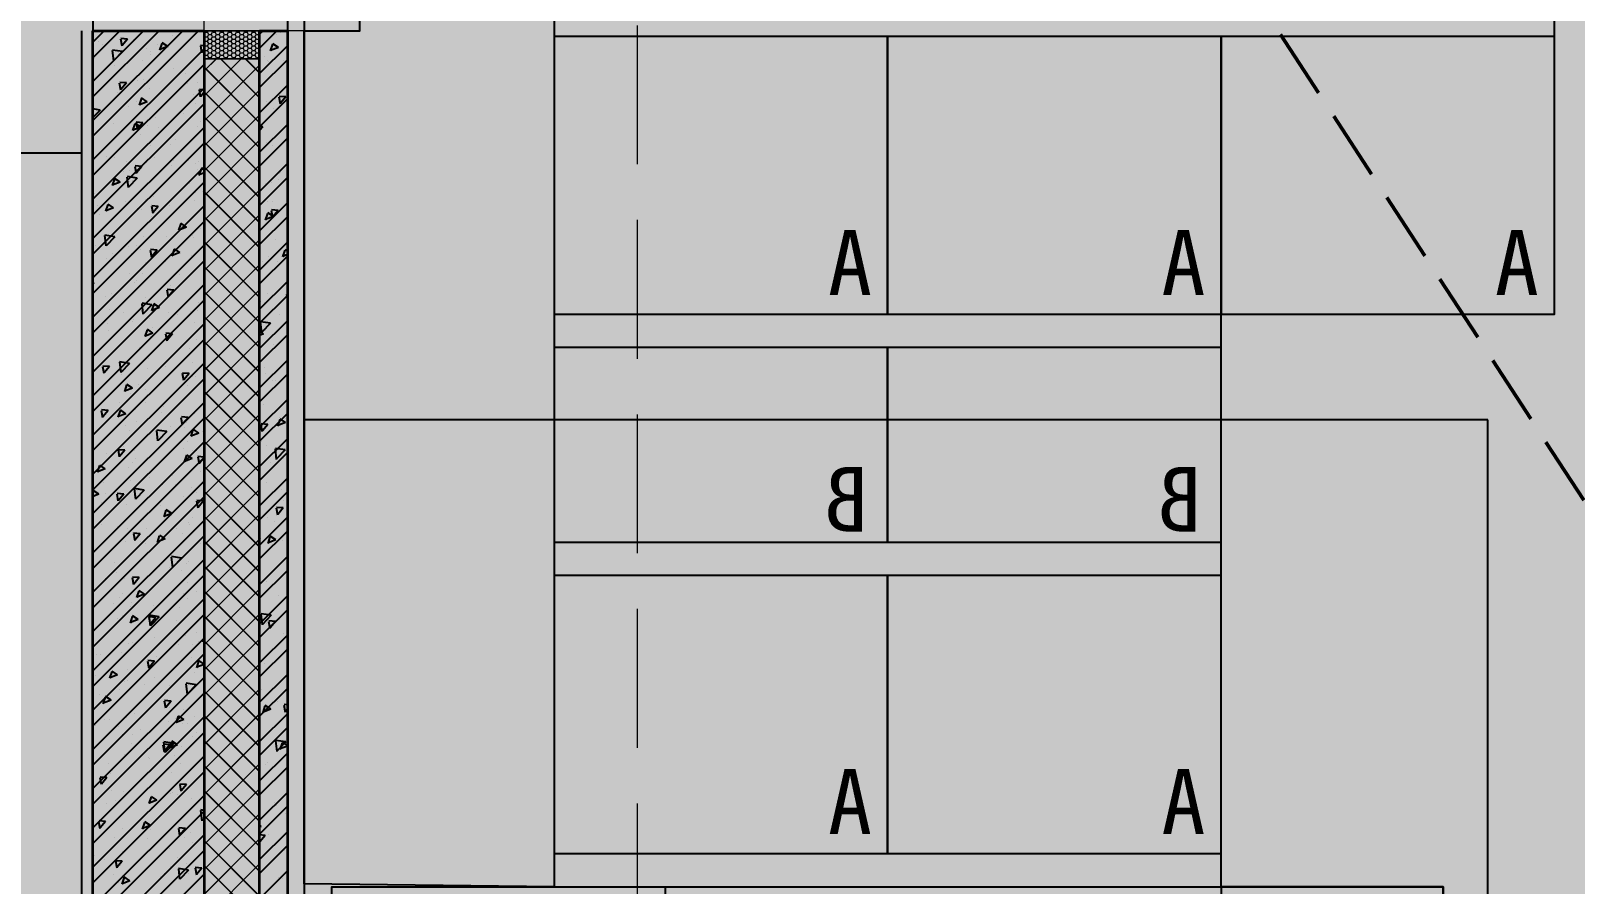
# Model space of a CAD drawing. Header units: inches. Extents: x 143994 to 247866, y 243815 to 272761.
# Drawn here: x 242427 to 245205, y 259341 to 260876 of the extents above; entities that cross this region are included whole.
import ezdxf

# ---------------------------------------------------------------- set-up
doc = ezdxf.new("R2010")
doc.units = ezdxf.units.IN
doc.header["$LTSCALE"] = 1000
doc.header["$MEASUREMENT"] = 0
doc.linetypes.add('DASH', pattern=[0.35, 0.25, -0.1])
doc.layers.get('DEFPOINTS').update_dxf_attribs({"color": 62})
for name, color, linetype in [('0-dim', 90, 'Continuous'), ('0-fm', 30, 'Continuous'), ('0-pat', 252, 'Continuous'), ('0-word', 131, 'Continuous'), ('0-建筑1F', 127, 'Continuous'), ('0-建筑2F', 127, 'Continuous'), ('A-S-face(建筑粉刷线)', 136, 'Continuous'), ('A-STATR', 5, 'Continuous'), ('A-Wall-Patn', 255, 'Continuous'), ('I-finish', 8, 'Continuous'), ('PUB_HATCH', 8, 'Continuous')]:
    doc.layers.add(name, color=color, linetype=linetype)
for name, color, linetype, lineweight in [('00污水管', 120, 'DASH', 50), ('A-M-Stone', 11, 'Continuous', 15), ('A-Wall', 254, 'Continuous', 35), ('MQ-HZ幕墙绘制', 6, 'Continuous', 13), ('W-保温层', 8, 'Continuous', 13), ('散水线', 8, 'Continuous', 15)]:
    doc.layers.add(name, color=color, linetype=linetype, lineweight=lineweight)
doc.styles.add('HS2', font='')
doc.styles.get('HS2').set_extended_font_data('SimHei')

# ---------------------------------------------------------------- blocks, each defined once
blk = doc.blocks.new('412414')
at = {"layer": '0-fm'}
blk.add_lwpolyline([(535831611.6, 4505973496.5), (535831386.6, 4505974470.9), (535833335.4, 4505974920.8), (535833560.3, 4505973946.4)], close=True, dxfattribs=at)
at = {"layer": '0-pat'}
for points in [[(535832945.6, 4505974830.8), (535833170.6, 4505973856.4)], [(535831971.3, 4505974605.8), (535832196.2, 4505973631.5)], [(535832061.2, 4505974216.1), (535833035.6, 4505974441)], [(535831521.6, 4505973886.2), (535832106.2, 4505974021.2)]]:
    blk.add_lwpolyline(points, dxfattribs=at)
blk = doc.blocks.new('A$C59605B1A')
blk.add_lwpolyline([(0, 0), (600, 0), (600, -500), (0, -500)], close=True)
at = {"layer": '0-word', "color": 4, "insert": (28, -348.4, 1123.8), "char_height": 116.7, "attachment_point": 1, "rotation": 360, "style": 'HS2'}
blk.add_mtext('A', dxfattribs=at)
blk = doc.blocks.new('A$C28520E4B')
blk.add_lwpolyline([(0, 0), (600, 0), (600, -350), (0, -350)], close=True)
at = {"layer": '0-word', "color": 4, "insert": (33.9, -214.5, 1123.8), "char_height": 116.7, "attachment_point": 1, "rotation": 360, "style": 'HS2'}
blk.add_mtext('B', dxfattribs=at)
blk = doc.blocks.new('A$C601F6EF9')
at = {"layer": '0-fm'}
for points in [[(-1800, 1470), (0, 1470), (0, 970), (-1800, 970)], [(0, 560), (-1200, 560), (-1200, 910), (0, 910)], [(-1200, 500), (0, 500), (0, 0), (-1200, 0)]]:
    blk.add_lwpolyline(points, close=True, dxfattribs=at)
at = {"layer": '0-pat'}
for name, p in [('A$C59605B1A', (-1800, 1470)), ('A$C59605B1A', (-1200, 1470)), ('A$C59605B1A', (-600, 1470)), ('A$C28520E4B', (-1200, 910)), ('A$C28520E4B', (-600, 910)), ('A$C59605B1A', (-1200, 500)), ('A$C59605B1A', (-600, 500))]:
    blk.add_blockref(name, p, dxfattribs=at)
blk = doc.blocks.new('144')
at = {"layer": 'MQ-HZ幕墙绘制'}
h = blk.add_hatch(dxfattribs=at)
h.set_pattern_fill('HONEY', color=127, scale=3)
h.set_pattern_definition([(0, (2666.5027, 381109.6554), (7.14375, 4.124445), [4.7625, -9.525]), (120, (2666.5027, 381109.6554), (-7.143749147, 4.124446478), [4.7625, -9.525]), (60, (2666.5027, 381109.6554), (8.53e-07, 8.248891478), [-9.525, 4.7625])])
h.paths.add_polyline_path([(658186.9, -379280.3), (658286.9, -379280.3), (658286.9, -379330.3), (658186.9, -379330.3)])
at = {"layer": 'A-M-Stone', "color": 127}
blk.add_line((658366.9, -381870.3), (658366.9, -379280.3), dxfattribs=at)
at = {"layer": 'A-S-face(建筑粉刷线)', "color": 127}
blk.add_line((657966.9, -382230.3), (657966.9, -379280.3), dxfattribs=at)
at = {"layer": 'A-STATR', "color": 127}
for p, q in [((660496.9, -379980.3), (658366.9, -379980.3)), ((660496.9, -381870.3), (660496.9, -379980.3))]:
    blk.add_line(p, q, dxfattribs=at)
at = {"layer": 'A-Wall', "color": 127}
for p, q in [((657986.9, -382210.3), (657986.9, -379280.3)), ((657986.9, -379280.3), (658186.9, -379280.3)), ((658186.9, -379280.3), (658186.9, -382050.3)), ((658286.9, -381950.3), (658286.9, -379280.3)), ((658286.9, -379280.3), (658336.9, -379280.3)), ((658336.9, -379280.3), (658336.9, -381950.3))]:
    blk.add_line(p, q, dxfattribs=at)
at = {"layer": 'MQ-HZ幕墙绘制', "color": 127}
for p, q in [((658186.9, -379280.3), (658186.9, -379260.3)), ((658466.9, -379280.3), (658186.9, -379280.3))]:
    blk.add_line(p, q, dxfattribs=at)
blk.add_lwpolyline([(658186.9, -379280.3), (658286.9, -379280.3), (658286.9, -379330.3), (658186.9, -379330.3)], close=True, dxfattribs=at)
at = {"layer": 'PUB_HATCH', "color": 127, "linetype": 'Continuous'}
for p, q in [((658176.6, -379280.3), (657986.9, -379469.9)), ((658105.9, -379280.3), (657986.9, -379399.2)), ((658035.1, -379280.3), (657986.9, -379328.5)), ((658129.6, -379288.5), (658129.6, -379288.5)), ((658318, -379280.3), (658286.9, -379311.3)), ((658324.1, -379283.6), (658324.1, -379283.6)), ((658003.3, -379305.1), (658003.3, -379305.1)), ((658021.6, -379315.4), (658023.8, -379334.4)), ((658040, -379317.4), (658022.3, -379314.7)), ((658040, -379317.4), (658024.5, -379333.7)), ((658110.9, -379302.7), (658106.8, -379314.8)), ((658121.5, -379308.4), (658107.5, -379313.8)), ((658121.5, -379308.4), (658111.5, -379301.7)), ((658186.9, -379340.6), (657986.9, -379540.6)), ((658025.5, -379342.6), (658025.5, -379342.6)), ((658076.8, -379332.8), (658076.8, -379332.8)), ((658090.8, -379323.6), (658090.8, -379323.6)), ((658179.5, -379318.8), (658179.5, -379318.8)), ((658336.9, -379332.1), (658286.9, -379382.1)), ((658329.1, -379334.2), (658329.1, -379334.2)), ((658034.3, -379374), (658036.6, -379386.5)), ((658047, -379374), (658035, -379373)), ((658047, -379374), (658037.3, -379385.5)), ((658067.6, -379369.5), (658067.6, -379369.5)), ((658077, -379367.4), (658077, -379367.4)), ((658132.2, -379347.1), (658132.2, -379347.1)), ((658152.7, -379357.4), (658152.7, -379357.4)), ((658174.4, -379374), (658174.4, -379374)), ((658074.4, -379399.4), (658074.4, -379399.4)), ((658177.1, -379385.3), (658177.1, -379385.3)), ((658177.8, -379386.6), (658180.1, -379399.1)), ((658186.9, -379386.3), (658178.5, -379385.5)), ((658186.9, -379390.8), (658180.8, -379398.1)), ((658321.2, -379399.1), (658323.6, -379411.6)), ((658333.9, -379399.1), (658321.9, -379398.1)), ((658333.9, -379399.1), (658324.2, -379410.6)), ((658186.9, -379411.3), (657986.9, -379611.3)), ((658150.2, -379429.7), (658150.2, -379429.7)), ((658336.9, -379402.8), (658286.9, -379452.8)), ((658315.8, -379402.9), (658315.8, -379402.9)), ((658024.4, -379446.2), (658024.4, -379446.2)), ((658062.2, -379447.7), (658058.1, -379459.8)), ((658072.8, -379453.4), (658058.8, -379458.8)), ((658072.8, -379453.4), (658062.9, -379446.7)), ((658082.6, -379443), (658082.6, -379443)), ((658100.1, -379436.3), (658100.1, -379436.3)), ((658174.7, -379451.9), (658174.7, -379451.9)), ((658186.9, -379482.1), (657986.9, -379682.1)), ((658028.7, -379471.7), (658028.7, -379471.7)), ((658072, -379466), (658072, -379466)), ((658135.4, -379476.2), (658135.4, -379476.2)), ((658336.9, -379473.5), (658286.9, -379523.5)), ((658299.6, -379482), (658299.6, -379482)), ((658097.6, -379508.6), (658097.6, -379508.6)), ((658158.9, -379513), (658158.9, -379513)), ((658042.3, -379533), (658042.3, -379533)), ((658047.5, -379515.1), (658047.5, -379515.1)), ((658062.1, -379524.4), (658064.4, -379537)), ((658074.7, -379524.5), (658062.8, -379523.4)), ((658074.7, -379524.5), (658065.1, -379536)), ((658069.5, -379532.6), (658069.5, -379532.6)), ((658172.2, -379518.5), (658172.2, -379518.5)), ((658181.6, -379528.3), (658177.5, -379540.4)), ((658186.9, -379536), (658178.2, -379539.3)), ((658186.9, -379530.4), (658182.3, -379527.3)), ((658323.5, -379536.8), (658323.5, -379536.8)), ((658186.9, -379552.8), (657986.9, -379752.8)), ((658048.1, -379543.3), (658050.3, -379562.3)), ((658066.6, -379545.4), (658048.8, -379542.6)), ((658066.6, -379545.4), (658051, -379561.6)), ((658053.5, -379551), (658053.5, -379551)), ((658160.3, -379555.5), (658160.3, -379555.5)), ((658336.9, -379544.2), (658286.9, -379594.2)), ((658297.1, -379554.2), (658297.1, -379554.2)), ((657988.9, -379573.3), (657988.9, -379573.3)), ((657994.9, -379594), (657994.9, -379594)), ((658013.5, -379592.8), (658009.5, -379604.9)), ((658024.2, -379598.5), (658014.2, -379591.8)), ((658045, -379587.4), (658045, -379587.4)), ((658090.2, -379576.9), (658090.2, -379576.9)), ((658095.7, -379577.9), (658095.7, -379577.9)), ((658169.8, -379585.1), (658169.8, -379585.1)), ((658171.3, -379570.8), (658171.3, -379570.8)), ((658309.2, -379586.9), (658309.2, -379586.9)), ((658186.9, -379623.5), (657986.9, -379823.5)), ((658024.2, -379598.5), (658010.2, -379603.9)), ((658067.1, -379599.2), (658067.1, -379599.2)), ((658336.9, -379614.9), (658286.9, -379664.9)), ((658301, -379608.8), (658296.9, -379620.9)), ((658311.6, -379614.5), (658297.6, -379619.9)), ((658311.6, -379614.5), (658301.6, -379607.8)), ((658118.7, -379649.7), (658118.7, -379649.7)), ((658167.4, -379651.7), (658167.4, -379651.7)), ((657992.3, -379666.3), (657992.3, -379666.3)), ((658064.7, -379665.7), (658064.7, -379665.7)), ((658089.8, -379674.9), (658092.2, -379687.4)), ((658102.5, -379674.9), (658090.5, -379673.9)), ((658102.5, -379674.9), (658092.8, -379686.4)), ((658132.9, -379673.3), (658128.9, -379685.4)), ((658143.5, -379679), (658129.5, -379684.4)), ((658143.5, -379679), (658133.6, -379672.3)), ((658315.2, -379656.2), (658315.2, -379656.2)), ((658186.9, -379694.2), (657986.9, -379894.2)), ((658056.7, -379680.1), (658056.7, -379680.1)), ((658082, -379696.2), (658082, -379696.2)), ((658163.5, -379684.6), (658163.5, -379684.6)), ((658336.9, -379685.6), (658286.9, -379735.6)), ((658318.2, -379695.4), (658318.2, -379695.4)), ((658062.2, -379732.3), (658062.2, -379732.3)), ((658066, -379728.6), (658066, -379728.6)), ((658141.8, -379718.6), (658141.8, -379718.6)), ((658164.9, -379718.2), (658164.9, -379718.2)), ((658081.5, -379759.4), (658081.5, -379759.4)), ((658336.9, -379756.3), (658286.9, -379806.3)), ((658186.9, -379764.9), (657986.9, -379964.9)), ((658016.9, -379781.7), (658016.9, -379781.7)), ((658041.7, -379786.2), (658041.7, -379786.2)), ((658074.6, -379771.2), (658076.8, -379790.2)), ((658093.1, -379773.3), (658075.3, -379770.5)), ((658093.1, -379773.3), (658077.5, -379789.5)), ((658123.7, -379786.2), (658123.7, -379786.2)), ((658139.2, -379790.9), (658139.2, -379790.9)), ((658158.4, -379766.2), (658158.4, -379766.2)), ((658162.5, -379784.8), (658162.5, -379784.8)), ((658295, -379768.4), (658295, -379768.4)), ((658322.9, -379790.1), (658322.9, -379790.1)), ((658013.4, -379807.5), (658013.4, -379807.5)), ((658059.8, -379798.9), (658059.8, -379798.9)), ((658084.3, -379818.3), (658080.2, -379830.4)), ((658094.9, -379824), (658084.9, -379817.3)), ((658089.2, -379797.5), (658089.2, -379797.5)), ((658288, -379804.4), (658290.3, -379823.3)), ((658306.5, -379806.4), (658288.7, -379803.6)), ((658306.5, -379806.4), (658290.9, -379822.6)), ((658186.9, -379835.6), (657986.9, -380035.6)), ((658094.9, -379824), (658080.9, -379829.4)), ((658089.6, -379830.1), (658089.6, -379830.1)), ((658117.6, -379825.3), (658119.9, -379837.9)), ((658130.2, -379825.4), (658118.3, -379824.3)), ((658130.2, -379825.4), (658120.6, -379836.9)), ((658336.9, -379827), (658286.9, -379877)), ((658288.7, -379843.2), (658288.7, -379843.2)), ((658057.4, -379865.5), (658057.4, -379865.5)), ((658086.6, -379869.8), (658086.6, -379869.8)), ((658160.1, -379851.4), (658160.1, -379851.4)), ((658036.6, -379876.4), (658036.6, -379876.4)), ((658084.7, -379888.4), (658084.7, -379888.4)), ((658336.9, -379897.7), (658286.9, -379947.7)), ((658298.3, -379897.4), (658298.3, -379897.4)), ((658186.9, -379906.3), (657986.9, -380106.3)), ((658157.6, -379918), (658157.6, -379918)), ((658314.7, -379909.4), (658314.7, -379909.4)), ((658034, -379948.7), (658034, -379948.7)), ((658054.9, -379932.1), (658054.9, -379932.1)), ((658081.4, -379949.5), (658081.4, -379949.5)), ((658160.3, -379932), (658160.3, -379932)), ((658186.9, -379977), (657986.9, -380177)), ((658001.9, -379963.2), (658004.2, -379975.7)), ((658014.5, -379963.2), (658002.6, -379962.2)), ((658002.8, -379963.2), (658002.8, -379963.2)), ((658014.5, -379963.2), (658004.9, -379974.7)), ((658035.6, -379963.4), (658031.5, -379975.4)), ((658046.2, -379969.1), (658032.2, -379974.4)), ((658046.2, -379969.1), (658036.3, -379962.4)), ((658109.5, -379967.7), (658109.5, -379967.7)), ((658145.3, -379975.8), (658147.7, -379988.3)), ((658158, -379975.8), (658146, -379974.8)), ((658158, -379975.8), (658148.3, -379987.3)), ((658155.2, -379984.5), (658155.2, -379984.5)), ((658336.9, -379968.5), (658286.9, -380018.5)), ((658323, -379979.4), (658319, -379991.5)), ((658333.6, -379985.1), (658319.6, -379990.5)), ((658323.1, -379976.8), (658323.1, -379976.8)), ((658333.6, -379985.1), (658323.7, -379978.4)), ((658044.9, -379990.1), (658044.9, -379990.1)), ((658052.5, -379998.6), (658052.5, -379998.6)), ((658101.1, -379999.2), (658103.3, -380018.2)), ((658119.6, -380001.2), (658101.8, -379998.5)), ((658119.6, -380001.2), (658104, -380017.4)), ((658107.7, -380010.9), (658107.7, -380010.9)), ((658151.7, -379994.6), (658151.7, -379994.6)), ((658183.5, -380000.9), (658183.5, -380000.9)), ((658288.8, -379988.3), (658291.1, -380000.9)), ((658301.4, -379988.3), (658289.5, -379987.3)), ((658301.4, -379988.3), (658291.8, -379999.8)), ((658041.1, -380039.5), (658041.1, -380039.5)), ((658157.8, -380019.5), (658157.8, -380019.5)), ((658336.9, -380039.2), (658286.9, -380089.2)), ((658314.6, -380032.3), (658316.8, -380051.3)), ((658333, -380034.3), (658315.2, -380031.6)), ((658333, -380034.3), (658317.5, -380050.6)), ((658186.9, -380047.7), (657986.9, -380247.7)), ((658050.1, -380065.2), (658050.1, -380065.2)), ((658155, -380043.9), (658150.9, -380056)), ((658165.6, -380049.6), (658151.6, -380055)), ((658152.8, -380051.1), (658152.8, -380051.1)), ((658165.6, -380049.6), (658155.6, -380042.9)), ((658307.2, -380056.6), (658307.2, -380056.6)), ((658322.3, -380043.4), (658322.3, -380043.4)), ((658006, -380092.3), (658006, -380092.3)), ((658055.1, -380089.8), (658055.1, -380089.8)), ((658089.1, -380083.4), (658089.1, -380083.4)), ((658130.8, -380079.8), (658130.8, -380079.8)), ((658180.9, -380073.2), (658180.9, -380073.2)), ((657986.9, -380108.4), (657986.9, -380108.4)), ((657997.5, -380114.1), (657986.9, -380118.2)), ((658186.9, -380118.5), (657986.9, -380318.5)), ((657997.5, -380114.1), (657987.6, -380107.4)), ((658029.6, -380113.7), (658031.9, -380126.2)), ((658042.3, -380113.7), (658030.3, -380112.6)), ((658042.3, -380113.7), (658032.6, -380125.2)), ((658112.8, -380096.8), (658112.8, -380096.8)), ((658150.3, -380117.7), (658150.3, -380117.7)), ((658336.9, -380109.9), (658286.9, -380159.9)), ((658326.3, -380105.8), (658326.3, -380105.8)), ((658047.6, -380131.8), (658047.6, -380131.8)), ((658128.3, -380152.1), (658128.3, -380152.1)), ((658173.1, -380126.2), (658175.4, -380138.7)), ((658185.7, -380126.2), (658173.8, -380125.2)), ((658185.7, -380126.2), (658176.1, -380137.7)), ((658316.5, -380138.8), (658318.9, -380151.3)), ((658329.2, -380138.8), (658317.2, -380137.7)), ((658329.2, -380138.8), (658319.5, -380150.3)), ((658330.4, -380125.5), (658330.4, -380125.5)), ((658002.5, -380168.7), (658002.5, -380168.7)), ((658030.8, -380171.6), (658030.8, -380171.6)), ((658078.2, -380158.7), (658078.2, -380158.7)), ((658137.6, -380176.1), (658137.6, -380176.1)), ((658314.1, -380162.7), (658314.1, -380162.7)), ((658186.9, -380189.2), (657986.9, -380389.2)), ((658045.2, -380198.4), (658045.2, -380198.4)), ((658073, -380198.5), (658073, -380198.5)), ((658080.8, -380202.7), (658080.8, -380202.7)), ((658106.3, -380188.9), (658102.3, -380201)), ((658116.9, -380194.6), (658102.9, -380200)), ((658116.9, -380194.6), (658107, -380187.9)), ((658147.9, -380184.3), (658147.9, -380184.3)), ((658179.7, -380203), (658179.7, -380203)), ((658336.9, -380180.6), (658286.9, -380230.6)), ((658327.8, -380197.8), (658327.8, -380197.8)), ((658075.7, -380231), (658075.7, -380231)), ((658127.6, -380227.1), (658129.8, -380246.1)), ((658146.1, -380229.1), (658128.3, -380226.4)), ((658146.1, -380229.1), (658130.5, -380245.4)), ((658186.9, -380259.9), (657986.9, -380459.9)), ((658025.6, -380237.6), (658025.6, -380237.6)), ((658070, -380264.1), (658058.1, -380263.1)), ((658145.5, -380250.9), (658145.5, -380250.9)), ((658336.9, -380251.3), (658286.9, -380301.3)), ((658042.8, -380264.9), (658042.8, -380264.9)), ((658057.4, -380264.1), (658059.7, -380276.6)), ((658070, -380264.1), (658060.4, -380275.6)), ((658157.2, -380272.7), (658157.2, -380272.7)), ((658023.1, -380309.9), (658023.1, -380309.9)), ((658034, -380300.7), (658034, -380300.7)), ((658040.5, -380292.7), (658040.5, -380292.7)), ((658140.8, -380305.2), (658140.8, -380305.2)), ((658143, -380317.4), (658143, -380317.4)), ((658149.4, -380293.2), (658149.4, -380293.2)), ((658321.7, -380296.6), (658321.7, -380296.6)), ((658186.9, -380330.6), (657986.9, -380530.6)), ((658040.4, -380331.5), (658040.4, -380331.5)), ((658057.6, -380333.9), (658053.6, -380346)), ((658068.3, -380339.6), (658054.3, -380345)), ((658068.3, -380339.6), (658058.3, -380332.9)), ((658088.5, -380336.7), (658088.5, -380336.7)), ((658336.9, -380322), (658286.9, -380372)), ((658096.8, -380372.1), (658096.8, -380372.1)), ((658172.5, -380362.2), (658172.5, -380362.2)), ((658186.9, -380401.3), (657986.9, -380601.3)), ((657994.2, -380402.3), (657994.2, -380402.3)), ((658037.9, -380398.1), (658037.9, -380398.1)), ((658058.8, -380380), (658058.8, -380380)), ((658140.6, -380384), (658140.6, -380384)), ((658165.6, -380384.5), (658165.6, -380384.5)), ((658336.9, -380392.7), (658286.9, -380442.7)), ((658085.1, -380414.5), (658087.4, -380427.1)), ((658097.8, -380414.6), (658085.8, -380413.5)), ((658097.8, -380414.6), (658088.1, -380426.1)), ((658101, -380406.8), (658101, -380406.8)), ((658177, -380414.5), (658173, -380426.6)), ((658186.9, -380420.4), (658173.6, -380425.5)), ((658186.9, -380419.7), (658177.7, -380413.5)), ((658296.3, -380417.8), (658296.3, -380417.8)), ((658313.5, -380416), (658313.5, -380416)), ((658314.5, -380415.9), (658314.5, -380415.9)), ((658044.1, -380451), (658044.1, -380451)), ((658080.2, -380456), (658080.2, -380456)), ((658119.9, -380441), (658119.9, -380441)), ((658138.2, -380450.6), (658138.2, -380450.6)), ((658154.1, -380455), (658156.3, -380474)), ((658172.6, -380457.1), (658154.8, -380454.3)), ((658172.6, -380457.1), (658157, -380473.3)), ((658170, -380434.4), (658170, -380434.4)), ((658186.9, -380472), (657986.9, -380672)), ((658009, -380479), (658004.9, -380491.1)), ((658019.6, -380484.7), (658005.6, -380490.1)), ((658019.6, -380484.7), (658009.7, -380478)), ((658035.5, -380464.7), (658035.5, -380464.7)), ((658336.9, -380463.4), (658286.9, -380513.4)), ((658062.1, -380509), (658062.1, -380509)), ((658117.3, -380513.3), (658117.3, -380513.3)), ((658296.4, -380495), (658292.4, -380507.1)), ((658307, -380500.7), (658293, -380506.1)), ((658307, -380500.7), (658297.1, -380494)), ((658319.4, -380486.7), (658319.4, -380486.7)), ((657991.5, -380529.9), (657991.5, -380529.9)), ((658033.1, -380531.3), (658033.1, -380531.3)), ((658067.3, -380519.9), (658067.3, -380519.9)), ((658135.7, -380517.2), (658135.7, -380517.2)), ((658156.6, -380526), (658156.6, -380526)), ((658168.8, -380513.5), (658168.8, -380513.5)), ((658336.9, -380534.1), (658286.9, -380584.1)), ((658186.9, -380542.7), (657986.9, -380742.7)), ((658039.9, -380546), (658039.9, -380546)), ((658112.9, -380565), (658115.2, -380577.5)), ((658125.5, -380565), (658113.6, -380564)), ((658125.5, -380565), (658115.9, -380576.5)), ((658128.4, -380559.5), (658124.3, -380571.6)), ((658139, -380565.2), (658125, -380570.6)), ((658139, -380565.2), (658129, -380558.5)), ((658316.9, -380559), (658316.9, -380559)), ((658321.1, -380549.9), (658321.1, -380549.9)), ((658064.7, -380592.2), (658064.7, -380592.2)), ((658086.9, -380588.3), (658086.9, -380588.3)), ((658087.9, -380589.9), (658087.9, -380589.9)), ((658133.3, -380583.8), (658133.3, -380583.8)), ((658186.9, -380613.4), (657986.9, -380813.4)), ((658014.7, -380598.8), (658014.7, -380598.8)), ((658022.3, -380610.7), (658022.3, -380610.7)), ((658030.6, -380597.8), (658030.6, -380597.8)), ((658129, -380615.2), (658129, -380615.2)), ((658336.9, -380604.9), (658286.9, -380654.9)), ((658300.4, -380597.4), (658300.4, -380597.4)), ((658335.8, -380622.5), (658335.8, -380622.5)), ((658130.9, -380650.3), (658130.9, -380650.3)), ((658012.1, -380671.1), (658012.1, -380671.1)), ((658028.2, -380664.4), (658028.2, -380664.4)), ((658138.4, -380654.5), (658138.4, -380654.5)), ((658336.9, -380675.6), (658286.9, -380725.6)), ((658312.9, -380669.2), (658312.9, -380669.2)), ((658186.9, -380684.1), (657986.9, -380884.1)), ((657997.2, -380702.9), (657999.5, -380715.4)), ((658009.8, -380702.9), (657997.9, -380701.8)), ((658009.8, -380702.9), (658000.2, -380714.4)), ((658079.7, -380704.5), (658075.6, -380716.6)), ((658090.3, -380710.2), (658080.4, -380703.5)), ((658180.7, -380683), (658182.9, -380702)), ((658186.9, -380683.1), (658181.3, -380682.2)), ((658186.9, -380697.7), (658183.6, -380701.2)), ((658333.3, -380689.1), (658333.3, -380689.1)), ((658025.8, -380731), (658025.8, -380731)), ((658090.3, -380710.2), (658076.3, -380715.6)), ((658079.6, -380709.3), (658079.6, -380709.3)), ((658085.8, -380733.3), (658085.8, -380733.3)), ((658090.1, -380717.4), (658090.1, -380717.4)), ((658128.4, -380716.9), (658128.4, -380716.9)), ((658140.6, -380715.4), (658142.9, -380727.9)), ((658153.3, -380715.4), (658141.3, -380714.4)), ((658153.3, -380715.4), (658143.6, -380726.9)), ((658161.6, -380723.4), (658161.6, -380723.4)), ((658296.7, -380728), (658286.9, -380727.1)), ((658296.7, -380728), (658287.1, -380739.5)), ((658303.6, -380726.4), (658303.6, -380726.4)), ((658186.9, -380754.9), (657986.9, -380954.9)), ((658336.9, -380746.3), (658286.9, -380796.3)), ((658330.9, -380755.7), (658330.9, -380755.7)), ((658126, -380783.5), (658126, -380783.5)), ((658156, -380779.2), (658156, -380779.2)), ((658008.1, -380792.2), (658008.1, -380792.2)), ((658023.3, -380797.6), (658023.3, -380797.6)), ((658033.2, -380812.2), (658033.2, -380812.2)), ((658039.4, -380799.3), (658039.4, -380799.3)), ((658109, -380802.3), (658109, -380802.3)), ((658114.9, -380796.7), (658114.9, -380796.7)), ((658159, -380795.7), (658159, -380795.7)), ((658320.6, -380803.1), (658320.6, -380803.1)), ((658328.4, -380805.7), (658328.4, -380805.7))]:
    blk.add_line(p, q, dxfattribs=at)
at = {"layer": 'W-保温层', "color": 127, "linetype": 'Continuous'}
for p, q in [((658253.8, -379330.3), (658186.9, -379397.2)), ((658208.9, -379330.3), (658186.9, -379352.3)), ((658286.9, -379342.1), (658186.9, -379442.1)), ((658186.9, -379345.9), (658286.9, -379445.9)), ((658216.2, -379330.3), (658286.9, -379401)), ((658261.1, -379330.3), (658286.9, -379356.1)), ((658286.9, -379387), (658186.9, -379487)), ((658186.9, -379390.8), (658286.9, -379490.8)), ((658286.9, -379431.9), (658186.9, -379531.9)), ((658186.9, -379435.7), (658286.9, -379535.7)), ((658286.9, -379476.8), (658186.9, -379576.8)), ((658186.9, -379480.6), (658286.9, -379580.6)), ((658286.9, -379521.7), (658186.9, -379621.7)), ((658186.9, -379525.5), (658286.9, -379625.5)), ((658286.9, -379566.6), (658186.9, -379666.6)), ((658186.9, -379570.4), (658286.9, -379670.4)), ((658286.9, -379611.5), (658186.9, -379711.5)), ((658186.9, -379615.3), (658286.9, -379715.3)), ((658286.9, -379656.4), (658186.9, -379756.4)), ((658186.9, -379660.2), (658286.9, -379760.2)), ((658286.9, -379701.3), (658186.9, -379801.3)), ((658186.9, -379705.1), (658286.9, -379805.1)), ((658286.9, -379746.2), (658186.9, -379846.2)), ((658186.9, -379750), (658286.9, -379850)), ((658286.9, -379791.1), (658186.9, -379891.1)), ((658186.9, -379794.9), (658286.9, -379894.9)), ((658286.9, -379836), (658186.9, -379936)), ((658186.9, -379839.8), (658286.9, -379939.8)), ((658286.9, -379880.9), (658186.9, -379980.9)), ((658186.9, -379884.7), (658286.9, -379984.7)), ((658286.9, -379925.8), (658186.9, -380025.8)), ((658186.9, -379929.6), (658286.9, -380029.6)), ((658286.9, -379970.7), (658186.9, -380070.7)), ((658186.9, -379974.5), (658286.9, -380074.5)), ((658286.9, -380015.6), (658186.9, -380115.6)), ((658186.9, -380019.4), (658286.9, -380119.4)), ((658286.9, -380060.5), (658186.9, -380160.5)), ((658186.9, -380064.3), (658286.9, -380164.3)), ((658286.9, -380105.4), (658186.9, -380205.4)), ((658186.9, -380109.2), (658286.9, -380209.2)), ((658286.9, -380150.3), (658186.9, -380250.3)), ((658186.9, -380154.1), (658286.9, -380254.1)), ((658286.9, -380195.2), (658186.9, -380295.2)), ((658186.9, -380199.1), (658286.9, -380299.1)), ((658286.9, -380240.1), (658186.9, -380340.1)), ((658186.9, -380244), (658286.9, -380344)), ((658286.9, -380285), (658186.9, -380385)), ((658186.9, -380288.9), (658286.9, -380388.9)), ((658286.9, -380329.9), (658186.9, -380429.9)), ((658186.9, -380333.8), (658286.9, -380433.8)), ((658286.9, -380374.8), (658186.9, -380474.8)), ((658186.9, -380378.7), (658286.9, -380478.7)), ((658286.9, -380419.7), (658186.9, -380519.7)), ((658186.9, -380423.6), (658286.9, -380523.6)), ((658286.9, -380464.6), (658186.9, -380564.6)), ((658186.9, -380468.5), (658286.9, -380568.5)), ((658286.9, -380509.5), (658186.9, -380609.5)), ((658186.9, -380513.4), (658286.9, -380613.4)), ((658286.9, -380554.4), (658186.9, -380654.4)), ((658186.9, -380558.3), (658286.9, -380658.3)), ((658286.9, -380599.3), (658186.9, -380699.3)), ((658186.9, -380603.2), (658286.9, -380703.2)), ((658286.9, -380644.2), (658186.9, -380744.2)), ((658186.9, -380648.1), (658286.9, -380748.1)), ((658286.9, -380689.1), (658186.9, -380789.1)), ((658186.9, -380693), (658286.9, -380793)), ((658286.9, -380734), (658186.9, -380834)), ((658186.9, -380737.9), (658286.9, -380837.9)), ((658286.9, -380778.9), (658186.9, -380878.9)), ((658186.9, -380782.8), (658286.9, -380882.8))]:
    blk.add_line(p, q, dxfattribs=at)
at = {"layer": 'W-保温层', "color": 127}
for p, q in [((658286.9, -379330.3), (658186.9, -379330.3)), ((658186.9, -379330.3), (658186.9, -382050.3)), ((658286.9, -382050.3), (658286.9, -379330.3))]:
    blk.add_line(p, q, dxfattribs=at)
at = {"layer": '散水线', "color": 127, "linetype": 'DASH'}
blk.add_line((658966.9, -381270.3), (658966.9, -377630.3), dxfattribs=at)
blk = doc.blocks.new('1442323')
at = {"layer": 'MQ-HZ幕墙绘制'}
h = blk.add_hatch(dxfattribs=at)
h.set_pattern_fill('HONEY', color=127, scale=3)
h.set_pattern_definition([(0, (2666.5027, 381109.6554), (7.14375, 4.124445), [4.7625, -9.525]), (120, (2666.5027, 381109.6554), (-7.143749147, 4.124446478), [4.7625, -9.525]), (60, (2666.5027, 381109.6554), (8.53e-07, 8.248891478), [-9.525, 4.7625])])
h.paths.add_polyline_path([(700236.9, -379369.3), (700336.9, -379369.3), (700336.9, -379419.3), (700236.9, -379419.3)])
at = {"layer": 'A-M-Stone', "color": 127}
blk.add_line((700416.9, -382439.3), (700416.9, -379369.3), dxfattribs=at)
at = {"layer": 'A-S-face(建筑粉刷线)', "color": 127}
blk.add_line((700016.9, -382439.3), (700016.9, -379369.3), dxfattribs=at)
at = {"layer": 'A-Wall', "color": 127}
for p, q in [((700036.9, -382439.3), (700036.9, -379369.3)), ((700036.9, -379369.3), (700236.9, -379369.3)), ((700236.9, -379369.3), (700236.9, -382439.3)), ((700336.9, -379369.3), (700386.9, -379369.3)), ((700336.9, -382439.3), (700336.9, -379369.3)), ((700386.9, -379369.3), (700386.9, -382439.3))]:
    blk.add_line(p, q, dxfattribs=at)
at = {"layer": 'I-finish', "color": 127}
blk.add_line((700016.9, -379589.3), (697676.9, -379589.3), dxfattribs=at)
at = {"layer": 'MQ-HZ幕墙绘制', "color": 127}
for p, q in [((700236.9, -379369.3), (700236.9, -379349.3)), ((700516.9, -379369.3), (700236.9, -379369.3))]:
    blk.add_line(p, q, dxfattribs=at)
blk.add_lwpolyline([(700236.9, -379369.3), (700336.9, -379369.3), (700336.9, -379419.3), (700236.9, -379419.3)], close=True, dxfattribs=at)
at = {"layer": 'PUB_HATCH', "color": 127, "linetype": 'Continuous'}
for p, q in [((700198.5, -379369.3), (700036.9, -379530.8)), ((700127.8, -379369.3), (700036.9, -379460.1)), ((700057, -379369.3), (700036.9, -379389.4)), ((700218.5, -379371.3), (700218.5, -379371.3)), ((700343, -379369.3), (700336.9, -379375.4)), ((700236.9, -379401.6), (700036.9, -379601.6)), ((700047.1, -379389.1), (700047.1, -379389.1)), ((700086.7, -379383.8), (700089, -379396.3)), ((700099, -379384.3), (700087.1, -379383.2)), ((700099, -379384.3), (700089.4, -379395.7)), ((700109, -379385.3), (700109, -379385.3)), ((700133.5, -379401.1), (700133.5, -379401.1)), ((700153.9, -379393.6), (700153.9, -379393.6)), ((700230.2, -379396.3), (700232.5, -379408.8)), ((700236.9, -379396.3), (700230.5, -379395.8)), ((700386.9, -379396.1), (700336.9, -379446.1)), ((700360, -379393.4), (700356, -379405.5)), ((700370.6, -379399.1), (700356.6, -379404.5)), ((700370.6, -379399.1), (700360.7, -379392.4)), ((700367.4, -379375.9), (700367.4, -379375.9)), ((700039.4, -379419.4), (700039.4, -379419.4)), ((700083.4, -379407.7), (700083.4, -379407.7)), ((700140.4, -379406.6), (700140.4, -379406.6)), ((700236.9, -379403.4), (700232.9, -379408.3)), ((700346.5, -379415.6), (700346.5, -379415.6)), ((700350.8, -379422.6), (700350.8, -379422.6)), ((700352.5, -379423.5), (700352.5, -379423.5)), ((700365, -379442.4), (700365, -379442.4)), ((700236.9, -379472.3), (700036.9, -379672.3)), ((700080.8, -379480), (700080.8, -379480)), ((700138, -379473.2), (700138, -379473.2)), ((700207.2, -379463.4), (700207.2, -379463.4)), ((700217.4, -379484.6), (700217.4, -379484.6)), ((700386.9, -379466.8), (700336.9, -379516.8)), ((700049.7, -379511.8), (700036.9, -379509.8)), ((700049.7, -379511.8), (700036.9, -379525.1)), ((700037, -379486), (700037, -379486)), ((700100.8, -379504.6), (700100.8, -379504.6)), ((700114.9, -379495.8), (700114.9, -379495.8)), ((700124.1, -379490.6), (700120.1, -379502.7)), ((700134.5, -379496.7), (700120.5, -379502.1)), ((700134.5, -379496.7), (700124.5, -379490)), ((700221.7, -379500.3), (700221.7, -379500.3)), ((700350, -379495.8), (700350, -379495.8)), ((700362.5, -379509), (700362.5, -379509)), ((700371.3, -379494.9), (700371.3, -379494.9)), ((700114.5, -379534.2), (700116.8, -379546.7)), ((700126.8, -379534.7), (700114.8, -379533.6)), ((700126.8, -379534.7), (700117.1, -379546.2)), ((700135.5, -379539.8), (700135.5, -379539.8)), ((700230.3, -379532.3), (700230.3, -379532.3)), ((700386.9, -379537.5), (700336.9, -379587.5)), ((700236.9, -379543), (700036.9, -379743)), ((700154.5, -379542.3), (700154.5, -379542.3)), ((700342.4, -379542.1), (700336.9, -379541.6)), ((700342.4, -379542.1), (700336.9, -379548.6)), ((700060.5, -379594.7), (700060.5, -379594.7)), ((700139.7, -379575.1), (700139.7, -379575.1)), ((700177.2, -379574.6), (700177.2, -379574.6)), ((700235.8, -379592.3), (700235.8, -379592.3)), ((700360.1, -379575.6), (700360.1, -379575.6)), ((700236.9, -379613.7), (700036.9, -379813.7)), ((700075.1, -379597.5), (700075.1, -379597.5)), ((700101.9, -379621.2), (700101.9, -379621.2)), ((700133.1, -379606.4), (700133.1, -379606.4)), ((700177.7, -379611.2), (700177.7, -379611.2)), ((700181.9, -379602), (700181.9, -379602)), ((700225.1, -379618.6), (700225.1, -379618.6)), ((700227.7, -379604.6), (700227.7, -379604.6)), ((700386.9, -379608.2), (700336.9, -379658.2)), ((700374.5, -379624), (700374.5, -379624)), ((700075.5, -379635.6), (700071.4, -379647.7)), ((700085.8, -379641.8), (700071.8, -379647.1)), ((700085.8, -379641.8), (700075.8, -379635.1)), ((700108.4, -379638.6), (700108.4, -379638.6)), ((700357.7, -379642.2), (700357.7, -379642.2)), ((700371, -379636.9), (700371, -379636.9)), ((700130.7, -379672.9), (700130.7, -379672.9)), ((700233.4, -379658.9), (700233.4, -379658.9)), ((700386.9, -379678.9), (700336.9, -379728.9)), ((700350.2, -379675.8), (700350.2, -379675.8)), ((700236.9, -379684.4), (700036.9, -379884.4)), ((700049.3, -379700), (700049.3, -379700)), ((700125.1, -379690.1), (700125.1, -379690.1)), ((700142.2, -379684.6), (700144.5, -379697.2)), ((700154.5, -379685.1), (700142.6, -379684.1)), ((700143, -379704.2), (700143, -379704.2)), ((700154.5, -379685.1), (700144.9, -379696.6)), ((700175.1, -379683.5), (700175.1, -379683.5)), ((700357.5, -379692.6), (700359.8, -379705.1)), ((700370.1, -379692.5), (700358.2, -379691.5)), ((700370.1, -379692.5), (700360.5, -379704)), ((700194.9, -379716.1), (700190.8, -379728.2)), ((700205.2, -379722.3), (700191.2, -379727.7)), ((700205.2, -379722.3), (700195.2, -379715.6)), ((700230.9, -379725.4), (700230.9, -379725.4)), ((700355.2, -379708.7), (700355.2, -379708.7)), ((700236.9, -379755.1), (700036.9, -379955.1)), ((700058, -379737.3), (700060.3, -379756.3)), ((700076.2, -379739.7), (700058.4, -379736.9)), ((700076.2, -379739.7), (700060.6, -379755.9)), ((700100.2, -379757.9), (700100.2, -379757.9)), ((700122.5, -379762.4), (700122.5, -379762.4)), ((700128.2, -379739.5), (700128.2, -379739.5)), ((700216.8, -379737.9), (700216.8, -379737.9)), ((700386.9, -379749.6), (700336.9, -379799.6)), ((700386.9, -379765.8), (700382.8, -379763)), ((700037.1, -379786.8), (700036.9, -379786.7)), ((700037.1, -379786.8), (700036.9, -379786.9)), ((700061, -379779), (700061, -379779)), ((700072.5, -379769), (700072.5, -379769)), ((700167.8, -379783.5), (700167.8, -379783.5)), ((700341.6, -379784.7), (700341.6, -379784.7)), ((700352.8, -379775.3), (700352.8, -379775.3)), ((700382.1, -379764), (700378, -379776.1)), ((700386.9, -379771.9), (700378.7, -379775)), ((700103.2, -379805.9), (700103.2, -379805.9)), ((700125.8, -379806.1), (700125.8, -379806.1)), ((700209.9, -379810.4), (700209.9, -379810.4)), ((700228.5, -379792), (700228.5, -379792)), ((700038.8, -379823), (700036.9, -379822.9)), ((700038.8, -379823), (700036.9, -379825.3)), ((700236.9, -379825.8), (700036.9, -380025.8)), ((700069.9, -379841.2), (700069.9, -379841.2)), ((700170, -379835.1), (700172.3, -379847.6)), ((700182.3, -379835.6), (700170.3, -379834.5)), ((700182.3, -379835.6), (700172.6, -379847.1)), ((700176.6, -379827.9), (700176.6, -379827.9)), ((700196.2, -379824.6), (700196.2, -379824.6)), ((700386.9, -379820.3), (700336.9, -379870.3)), ((700350.4, -379841.9), (700350.4, -379841.9)), ((700385.2, -379843), (700386.9, -379852.1)), ((700386.9, -379842), (700385.9, -379841.9)), ((700059.9, -379847.9), (700059.9, -379847.9)), ((700123.4, -379872.7), (700123.4, -379872.7)), ((700146.2, -379861.2), (700142.1, -379873.2)), ((700156.5, -379867.3), (700142.5, -379872.7)), ((700156.5, -379867.3), (700146.6, -379860.6)), ((700224.5, -379871.8), (700224.5, -379871.8)), ((700226.1, -379858.6), (700226.1, -379858.6)), ((700339, -379857), (700339, -379857)), ((700236.9, -379896.5), (700036.9, -380096.5)), ((700107.9, -379891.8), (700107.9, -379891.8)), ((700219.3, -379893.5), (700219.3, -379893.5)), ((700386.9, -379891.1), (700336.9, -379941.1)), ((700064.2, -379908.1), (700064.2, -379908.1)), ((700143.6, -379903.5), (700143.6, -379903.5)), ((700171, -379912.6), (700171, -379912.6)), ((700223.6, -379925.2), (700223.6, -379925.2)), ((700344, -379914.7), (700336.9, -379909.9)), ((700344, -379914.7), (700336.9, -379917.4)), ((700347.9, -379908.5), (700347.9, -379908.5)), ((700349.6, -379929.1), (700349.6, -379929.1)), ((700120.9, -379939.3), (700120.9, -379939.3)), ((700362.7, -379934), (700362.7, -379934)), ((700236.9, -379967.2), (700036.9, -380167.2)), ((700054.3, -379973), (700056.6, -379985.5)), ((700066.6, -379973.5), (700054.6, -379972.4)), ((700066.6, -379973.5), (700056.9, -379984.9)), ((700084.6, -379965.2), (700086.8, -379984.2)), ((700102.7, -379967.6), (700084.9, -379964.9)), ((700102.7, -379967.6), (700087.2, -379983.9)), ((700091, -379982.4), (700091, -379982.4)), ((700166.7, -379972.4), (700166.7, -379972.4)), ((700210, -379986), (700198.1, -379985)), ((700216.8, -379965.8), (700216.8, -379965.8)), ((700386.9, -379961.8), (700336.9, -380011.8)), ((700345.5, -379975.1), (700345.5, -379975.1)), ((700089, -379987.4), (700089, -379987.4)), ((700097.5, -380006.2), (700093.5, -380018.3)), ((700107.9, -380012.4), (700093.8, -380017.7)), ((700107.9, -380012.4), (700097.9, -380005.6)), ((700099.6, -380011.2), (700099.6, -380011.2)), ((700118.5, -380005.8), (700118.5, -380005.8)), ((700195.8, -379991.9), (700195.8, -379991.9)), ((700197.7, -379985.5), (700200, -379998)), ((700210, -379986), (700200.4, -379997.5)), ((700216.2, -379991.1), (700216.2, -379991.1)), ((700221.2, -379991.7), (700221.2, -379991.7)), ((700360.1, -379998.1), (700360.1, -379998.1)), ((700236.9, -380038), (700036.9, -380238)), ((700131.2, -380014.2), (700131.2, -380014.2)), ((700386.9, -380032.5), (700336.9, -380082.5)), ((700038.4, -380061.3), (700038.4, -380061.3)), ((700114.1, -380051.3), (700114.1, -380051.3)), ((700164.2, -380044.7), (700164.2, -380044.7)), ((700218.8, -380058.3), (700218.8, -380058.3)), ((700343.1, -380041.6), (700343.1, -380041.6)), ((700383.2, -380067), (700383.2, -380067)), ((700116.1, -380072.4), (700116.1, -380072.4)), ((700176, -380081.2), (700176, -380081.2)), ((700216.9, -380086.7), (700212.9, -380098.8)), ((700227.2, -380092.9), (700213.2, -380098.3)), ((700227.2, -380092.9), (700217.3, -380086.2)), ((700236.9, -380108.7), (700036.9, -380308.7)), ((700059.3, -380101.2), (700059.3, -380101.2)), ((700082, -380123.4), (700084.3, -380135.9)), ((700094.3, -380123.9), (700082.4, -380122.9)), ((700094.3, -380123.9), (700084.7, -380135.4)), ((700092.2, -380116.4), (700092.2, -380116.4)), ((700111.6, -380123.6), (700111.6, -380123.6)), ((700199, -380120.9), (700199, -380120.9)), ((700386.9, -380103.2), (700336.9, -380153.2)), ((700340.6, -380108.2), (700340.6, -380108.2)), ((700348.6, -380115.5), (700348.6, -380115.5)), ((700048.9, -380151.2), (700044.8, -380163.3)), ((700059.2, -380157.4), (700049.2, -380150.7)), ((700061.5, -380130.2), (700061.5, -380130.2)), ((700107.3, -380145.1), (700107.3, -380145.1)), ((700113.7, -380139), (700113.7, -380139)), ((700216.3, -380124.9), (700216.3, -380124.9)), ((700223.9, -380125.1), (700223.9, -380125.1)), ((700225.5, -380136), (700227.8, -380148.5)), ((700236.9, -380136.4), (700225.8, -380135.4)), ((700236.9, -380137.5), (700228.1, -380147.9)), ((700380.7, -380139.3), (700380.7, -380139.3)), ((700236.9, -380179.4), (700036.9, -380379.4)), ((700059.2, -380157.4), (700045.2, -380162.8)), ((700386.9, -380173.9), (700336.9, -380223.9)), ((700338.2, -380174.8), (700338.2, -380174.8)), ((700059, -380202.5), (700059, -380202.5)), ((700111.1, -380193.2), (700113.3, -380212.2)), ((700111.2, -380205.6), (700111.2, -380205.6)), ((700129.2, -380195.5), (700111.5, -380192.8)), ((700129.2, -380195.5), (700113.7, -380211.8)), ((700117.1, -380195.7), (700117.1, -380195.7)), ((700185.3, -380185.8), (700185.3, -380185.8)), ((700213.9, -380191.5), (700213.9, -380191.5)), ((700223.8, -380200.2), (700223.8, -380200.2)), ((700349, -380182.3), (700349, -380182.3)), ((700052.5, -380218.1), (700052.5, -380218.1)), ((700159.2, -380222.6), (700159.2, -380222.6)), ((700168.2, -380231.7), (700164.2, -380243.8)), ((700178.6, -380237.9), (700168.6, -380231.2)), ((700236.9, -380250.1), (700036.9, -380450.1)), ((700178.6, -380237.9), (700164.6, -380243.3)), ((700208.4, -380254.7), (700208.4, -380254.7)), ((700211.5, -380258.1), (700211.5, -380258.1)), ((700215.6, -380244.4), (700215.6, -380244.4)), ((700386.9, -380244.6), (700336.9, -380294.6)), ((700351.8, -380244.6), (700351.8, -380244.6)), ((700099, -380264.4), (700099, -380264.4)), ((700108.8, -380272.1), (700108.8, -380272.1)), ((700109.8, -380273.8), (700112.1, -380286.4)), ((700122.1, -380274.3), (700110.1, -380273.3)), ((700122.1, -380274.3), (700112.4, -380285.8)), ((700132.7, -380264.7), (700132.7, -380264.7)), ((700337.7, -380281.7), (700336.9, -380282.6)), ((700337.7, -380281.7), (700336.9, -380281.7)), ((700355.5, -380279.6), (700351.4, -380291.7)), ((700366.1, -380285.3), (700352.1, -380290.7)), ((700366.1, -380285.3), (700356.1, -380278.6)), ((700386.9, -380315.3), (700336.9, -380365.3)), ((700236.9, -380320.8), (700036.9, -380520.8)), ((700080, -380343.6), (700080, -380343.6)), ((700106.4, -380338.7), (700106.4, -380338.7)), ((700120.3, -380324.8), (700120.3, -380324.8)), ((700155.8, -380333.6), (700155.8, -380333.6)), ((700175.4, -380334.4), (700175.4, -380334.4)), ((700205.9, -380327), (700205.9, -380327)), ((700209, -380324.6), (700209, -380324.6)), ((700227, -380329.3), (700227, -380329.3)), ((700376.6, -380323.9), (700376.6, -380323.9)), ((700058.8, -380354.4), (700058.8, -380354.4)), ((700349.1, -380359.4), (700349.1, -380359.4)), ((700236.9, -380391.5), (700036.9, -380591.5)), ((700038.3, -380399.6), (700038.3, -380399.6)), ((700106.7, -380398.3), (700106.7, -380398.3)), ((700119.6, -380376.8), (700115.5, -380388.9)), ((700129.9, -380382.9), (700115.9, -380388.3)), ((700129.9, -380382.9), (700120, -380376.2)), ((700206.6, -380391.2), (700206.6, -380391.2)), ((700223.3, -380378.3), (700223.3, -380378.3)), ((700386.9, -380386), (700336.9, -380436)), ((700080.5, -380426.5), (700080.5, -380426.5)), ((700103.2, -380412.5), (700103.2, -380412.5)), ((700103.9, -380405.3), (700103.9, -380405.3)), ((700137.5, -380424.3), (700139.8, -380436.8)), ((700137.6, -380421.1), (700139.8, -380440.1)), ((700149.8, -380424.8), (700137.9, -380423.7)), ((700155.8, -380423.5), (700138, -380420.7)), ((700155.8, -380423.5), (700140.2, -380439.7)), ((700149.8, -380424.8), (700140.2, -380436.3)), ((700145.1, -380404.1), (700145.1, -380404.1)), ((700153.2, -380405.9), (700153.2, -380405.9)), ((700339, -380418.9), (700341.2, -380437.9)), ((700357.4, -380420.9), (700339.6, -380418.2)), ((700357.4, -380420.9), (700341.9, -380437.2)), ((700372.3, -380428.3), (700372.3, -380428.3)), ((700187.2, -380431), (700187.2, -380431)), ((700204.2, -380457.8), (700204.2, -380457.8)), ((700386.9, -380456.7), (700336.9, -380506.7)), ((700348.4, -380435.6), (700348.4, -380435.6)), ((700352.8, -380432.2), (700355.1, -380444.7)), ((700365.4, -380432.2), (700353.5, -380431.1)), ((700365.4, -380432.2), (700355.8, -380443.7)), ((700379.8, -380452.9), (700379.8, -380452.9)), ((700236.9, -380462.2), (700036.9, -380662.2)), ((700100.6, -380484.8), (700100.6, -380484.8)), ((700101.5, -380471.9), (700101.5, -380471.9)), ((700226.9, -380468.2), (700226.9, -380468.2)), ((700236.9, -380463.4), (700234.9, -380469.4)), ((700236.9, -380468.2), (700235.3, -380468.8)), ((700050.6, -380491.4), (700050.6, -380491.4)), ((700215.1, -380497.7), (700215.1, -380497.7)), ((700369.7, -380500.6), (700369.7, -380500.6)), ((700236.9, -380532.9), (700036.9, -380732.9)), ((700041.5, -380528.7), (700041.5, -380528.7)), ((700070.9, -380521.8), (700066.9, -380533.9)), ((700081.2, -380528), (700067.2, -380533.3)), ((700081.2, -380528), (700071.3, -380521.3)), ((700098.4, -380517.7), (700098.4, -380517.7)), ((700099.1, -380538.5), (700099.1, -380538.5)), ((700148.3, -380533.2), (700148.3, -380533.2)), ((700201.7, -380524.4), (700201.7, -380524.4)), ((700386.9, -380527.5), (700336.9, -380577.5)), ((700048, -380563.7), (700048, -380563.7)), ((700174.3, -380547.1), (700174.3, -380547.1)), ((700340, -380554.6), (700340, -380554.6)), ((700165.3, -380574.7), (700167.6, -380587.3)), ((700177.6, -380575.2), (700165.6, -380574.2)), ((700177.6, -380575.2), (700167.9, -380586.7)), ((700174.8, -380587.7), (700174.8, -380587.7)), ((700199.3, -380591), (700199.3, -380591)), ((700380.5, -380582.6), (700382.8, -380595.2)), ((700386.9, -380582.1), (700381.2, -380581.6)), ((700386.9, -380590), (700383.5, -380594.1)), ((700236.9, -380603.6), (700036.9, -380803.6)), ((700058.2, -380607.7), (700058.2, -380607.7)), ((700066.3, -380608), (700066.3, -380608)), ((700096.6, -380605), (700096.6, -380605)), ((700173.1, -380612.5), (700173.1, -380612.5)), ((700190.3, -380602.3), (700186.2, -380614.4)), ((700200.6, -380608.5), (700186.6, -380613.9)), ((700200.6, -380608.5), (700190.7, -380601.8)), ((700197.5, -380616), (700197.5, -380616)), ((700386.9, -380598.2), (700336.9, -380648.2)), ((700106.1, -380651.6), (700106.1, -380651.6)), ((700108.5, -380634.8), (700108.5, -380634.8)), ((700121.7, -380625.9), (700121.7, -380625.9)), ((700164.1, -380649), (700166.3, -380668)), ((700182.3, -380651.4), (700164.5, -380648.6)), ((700182.3, -380651.4), (700166.7, -380667.6)), ((700215.3, -380639.3), (700215.3, -380639.3)), ((700222.7, -380631.6), (700222.7, -380631.6)), ((700365.5, -380646.9), (700367.7, -380665.9)), ((700383.9, -380648.9), (700366.2, -380646.1)), ((700383.9, -380648.9), (700368.4, -380665.1)), ((700377.5, -380650.2), (700373.5, -380662.3)), ((700386.9, -380655), (700378.2, -380649.1)), ((700236.9, -380674.4), (700036.9, -380874.4)), ((700094.2, -380671.6), (700094.2, -380671.6)), ((700196.9, -380657.5), (700196.9, -380657.5)), ((700386.9, -380668.9), (700336.9, -380718.9)), ((700386.9, -380656.3), (700374.1, -380661.2)), ((700069.1, -380704.8), (700069.1, -380704.8)), ((700144.8, -380694.8), (700144.8, -380694.8)), ((700194.9, -380688.3), (700194.9, -380688.3)), ((700347.8, -380688.9), (700347.8, -380688.9)), ((700049.6, -380712.6), (700051.9, -380725.1)), ((700061.9, -380713.1), (700049.9, -380712.1)), ((700061.9, -380713.1), (700052.2, -380724.6)), ((700193, -380725.2), (700195.3, -380737.7)), ((700205.3, -380725.7), (700193.4, -380724.6)), ((700194.5, -380724.1), (700194.5, -380724.1)), ((700205.3, -380725.7), (700195.7, -380737.1)), ((700338.2, -380720.6), (700338.2, -380720.6)), ((700236.9, -380745.1), (700036.9, -380945.1)), ((700069.6, -380737), (700069.6, -380737)), ((700091.8, -380738.2), (700091.8, -380738.2)), ((700141.6, -380747.4), (700137.6, -380759.4)), ((700152, -380753.5), (700138, -380758.9)), ((700152, -380753.5), (700142, -380746.8)), ((700176.3, -380741.5), (700176.3, -380741.5)), ((700214.5, -380750.9), (700214.5, -380750.9)), ((700386.9, -380739.6), (700336.9, -380789.6)), ((700368.1, -380763), (700368.1, -380763)), ((700092.2, -380773.7), (700092.2, -380773.7)), ((700097.8, -380770.9), (700097.8, -380770.9)), ((700142.3, -380767.1), (700142.3, -380767.1)), ((700192, -380790.7), (700192, -380790.7)), ((700361.3, -380789.5), (700361.3, -380789.5)), ((700236.9, -380815.8), (700036.9, -381015.8)), ((700089.3, -380804.8), (700089.3, -380804.8)), ((700094.4, -380816.3), (700094.4, -380816.3)), ((700339.5, -380800.9), (700336.9, -380799.2)), ((700339.5, -380800.9), (700336.9, -380801.9)), ((700386.9, -380810.3), (700336.9, -380860.3)), ((700089.7, -380846), (700089.7, -380846)), ((700136.5, -380843.2), (700136.5, -380843.2)), ((700174.2, -380840.9), (700174.2, -380840.9)), ((700201.1, -380820.8), (700201.1, -380820.8)), ((700216, -380829.4), (700216, -380829.4)), ((700039.6, -380852.6), (700039.6, -380852.6)), ((700057.6, -380861), (700057.6, -380861)), ((700077.3, -380863), (700079.6, -380875.6)), ((700089.6, -380863.5), (700077.7, -380862.5)), ((700089.6, -380863.5), (700080, -380875)), ((700086.9, -380871.4), (700086.9, -380871.4)), ((700189.6, -380857.3), (700189.6, -380857.3)), ((700358.8, -380861.8), (700358.8, -380861.8)), ((700236.9, -380886.5), (700036.9, -381086.5)), ((700093, -380892.4), (700088.9, -380904.5)), ((700103.3, -380898.6), (700089.3, -380903.9)), ((700103.3, -380898.6), (700093.3, -380891.8)), ((700190.6, -380877), (700192.8, -380896)), ((700208.8, -380879.3), (700191, -380876.6)), ((700208.8, -380879.3), (700193.2, -380895.6)), ((700220.8, -380875.6), (700223.1, -380888.1)), ((700233.1, -380876.1), (700221.1, -380875)), ((700222.1, -380884.8), (700222.1, -380884.8)), ((700233.1, -380876.1), (700223.4, -380887.6)), ((700386.9, -380881), (700336.9, -380931))]:
    blk.add_line(p, q, dxfattribs=at)
at = {"layer": 'W-保温层', "color": 127, "linetype": 'Continuous'}
for p, q in [((700303.9, -379419.3), (700236.9, -379486.3)), ((700259, -379419.3), (700236.9, -379441.4)), ((700267.1, -379419.3), (700336.9, -379489.2)), ((700312, -379419.3), (700336.9, -379444.3)), ((700336.9, -379431.2), (700236.9, -379531.2)), ((700236.9, -379434.1), (700336.9, -379534.1)), ((700336.9, -379476.1), (700236.9, -379576.1)), ((700236.9, -379479), (700336.9, -379579)), ((700336.9, -379521), (700236.9, -379621)), ((700236.9, -379523.9), (700336.9, -379623.9)), ((700336.9, -379565.9), (700236.9, -379665.9)), ((700236.9, -379568.8), (700336.9, -379668.8)), ((700336.9, -379610.8), (700236.9, -379710.8)), ((700236.9, -379613.7), (700336.9, -379713.7)), ((700336.9, -379655.7), (700236.9, -379755.7)), ((700236.9, -379658.6), (700336.9, -379758.6)), ((700336.9, -379700.6), (700236.9, -379800.6)), ((700236.9, -379703.5), (700336.9, -379803.5)), ((700336.9, -379745.5), (700236.9, -379845.5)), ((700236.9, -379748.4), (700336.9, -379848.4)), ((700336.9, -379790.4), (700236.9, -379890.4)), ((700236.9, -379793.3), (700336.9, -379893.3)), ((700336.9, -379835.3), (700236.9, -379935.3)), ((700236.9, -379838.2), (700336.9, -379938.2)), ((700336.9, -379880.2), (700236.9, -379980.2)), ((700236.9, -379883.1), (700336.9, -379983.1)), ((700336.9, -379925.2), (700236.9, -380025.2)), ((700236.9, -379928), (700336.9, -380028)), ((700336.9, -379970.1), (700236.9, -380070.1)), ((700236.9, -379972.9), (700336.9, -380072.9)), ((700336.9, -380015), (700236.9, -380115)), ((700236.9, -380017.8), (700336.9, -380117.8)), ((700336.9, -380059.9), (700236.9, -380159.9)), ((700236.9, -380062.7), (700336.9, -380162.7)), ((700336.9, -380104.8), (700236.9, -380204.8)), ((700236.9, -380107.6), (700336.9, -380207.6)), ((700336.9, -380149.7), (700236.9, -380249.7)), ((700236.9, -380152.5), (700336.9, -380252.5)), ((700336.9, -380194.6), (700236.9, -380294.6)), ((700236.9, -380197.4), (700336.9, -380297.4)), ((700336.9, -380239.5), (700236.9, -380339.5)), ((700236.9, -380242.3), (700336.9, -380342.3)), ((700336.9, -380284.4), (700236.9, -380384.4)), ((700236.9, -380287.2), (700336.9, -380387.2)), ((700336.9, -380329.3), (700236.9, -380429.3)), ((700236.9, -380332.1), (700336.9, -380432.1)), ((700336.9, -380374.2), (700236.9, -380474.2)), ((700236.9, -380377), (700336.9, -380477)), ((700336.9, -380419.1), (700236.9, -380519.1)), ((700236.9, -380421.9), (700336.9, -380521.9)), ((700336.9, -380464), (700236.9, -380564)), ((700236.9, -380466.8), (700336.9, -380566.8)), ((700336.9, -380508.9), (700236.9, -380608.9)), ((700236.9, -380511.7), (700336.9, -380611.7)), ((700336.9, -380553.8), (700236.9, -380653.8)), ((700236.9, -380556.6), (700336.9, -380656.6)), ((700336.9, -380598.7), (700236.9, -380698.7)), ((700236.9, -380601.5), (700336.9, -380701.5)), ((700336.9, -380643.6), (700236.9, -380743.6)), ((700236.9, -380646.4), (700336.9, -380746.4)), ((700336.9, -380688.5), (700236.9, -380788.5)), ((700236.9, -380691.3), (700336.9, -380791.3)), ((700336.9, -380733.4), (700236.9, -380833.4)), ((700236.9, -380736.2), (700336.9, -380836.2)), ((700336.9, -380778.3), (700236.9, -380878.3)), ((700236.9, -380781.1), (700336.9, -380881.1)), ((700336.9, -380823.2), (700236.9, -380923.2)), ((700236.9, -380826), (700336.9, -380926)), ((700336.9, -380868.1), (700236.9, -380968.1)), ((700236.9, -380870.9), (700336.9, -380970.9))]:
    blk.add_line(p, q, dxfattribs=at)
at = {"layer": 'W-保温层', "color": 127}
for p, q in [((700236.9, -379419.3), (700336.9, -379419.3)), ((700236.9, -382389.3), (700236.9, -379419.3)), ((700336.9, -379419.3), (700336.9, -382389.3))]:
    blk.add_line(p, q, dxfattribs=at)

msp = doc.modelspace()

# ---------------------------------------------------------------- hatches: boundary and pattern name
at = {"layer": 'DEFPOINTS'}
h = msp.add_hatch(dxfattribs=at)
h.set_pattern_fill('ANSI31', color=250)
h.set_pattern_definition([(45, (0, 0), (-1.122532015, 1.122532015), [])])
h.paths.add_polyline_path([(247866.03, 243814.78), (223286.02, 243814.78), (223286.02, 270814.78), (247866.03, 270814.78)])

# ---------------------------------------------------------------- linework, layer by layer
at = {"layer": '00污水管', "ltscale": 0.5}
msp.add_line((242479.18, 264242.46), (245715.43, 259272.41), dxfattribs=at)
at = {"layer": 'A-Wall-Patn'}
for p, q in [((242888.2, 261896.1), (242888.2, 258256.1)), ((242538.2, 261546.1), (242538.2, 257946.1))]:
    msp.add_line(p, q, dxfattribs=at)
at = {"layer": 'A-Wall-Patn', "color": 11}
msp.add_lwpolyline([(215828.2, 253131.1), (215828.2, 260486.1), (217958.2, 260486.1), (217958.2, 264126.1), (222398.2, 264126.1), (222398.2, 264396.1), (223398.2, 264396.1), (223398.2, 260436.1), (225208.2, 260436.1), (225208.2, 264126.1), (230718.2, 264126.1), (230718.2, 258286.1), (232358.2, 258286.1), (232358.2, 261926.1), (237483.2, 261926.1), (237483.2, 262196.1), (238483.2, 262196.1), (238483.2, 261926.1), (242918.2, 261926.1), (242918.2, 258286.1), (245048.2, 258286.1), (245048.2, 250931.1)], dxfattribs=at)
at = {"layer": 'DEFPOINTS'}
for points in [[(247018.2, 263366.1), (245168.2, 263366.1), (245168.2, 262806.1), (244568.2, 262806.1), (244568.2, 262396.1), (243968.2, 262396.1), (243968.2, 261836.1), (243368.2, 261836.1), (243368.2, 259336.1), (242918.2, 259341.1), (242918.2, 260876.1), (243018.2, 260876.1), (243018.2, 260896.1), (242738.2, 260896.1), (242738.2, 261746.1), (240458.2, 261746.1), (240458.2, 262026.1), (240438.2, 262026.1), (240438.2, 261926.1), (239888.2, 261926.1)], [(245048.2, 250931.1), (245048.2, 258286.1), (244968.2, 258286.1), (244968.2, 259336.1), (244568.2, 259336.1), (244568.2, 260366.1), (245168.2, 260366.1), (245168.2, 261336.1), (245768.2, 261336.1)]]:
    msp.add_lwpolyline(points, dxfattribs=at)

# ---------------------------------------------------------------- block references
at = {"rotation": 347.0000048980908}
msp.add_blockref('412414', (-1535478437.76, -4269691596.9), dxfattribs=at)
at = {"layer": '0-dim', "xscale": -1}
msp.add_blockref('A$C601F6EF9', (243368.2, 259396.1), dxfattribs=at)
at = {"layer": '0-建筑1F'}
msp.add_blockref('144', (-415448.72, 640156.38), dxfattribs=at)
at = {"layer": '0-建筑2F'}
msp.add_blockref('1442323', (-457498.72, 640245.41), dxfattribs=at)

doc.saveas('drawing.dxf')
